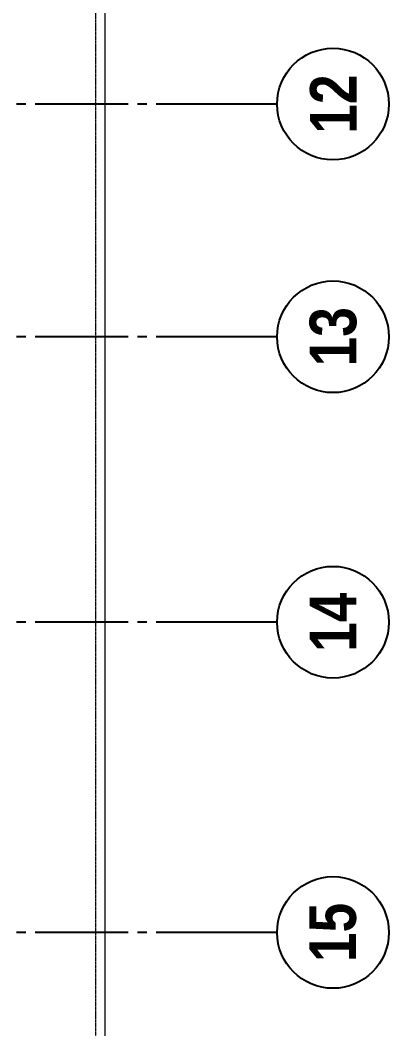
# Model space of a CAD drawing. Header units: millimetres. Extents: x -3973692 to -2843767, y 592734 to 838475.
# Drawn here: x -3445174 to -3433292, y 645725 to 678236 of the extents above; entities that cross this region are included whole.
import ezdxf
from ezdxf.enums import TextEntityAlignment as Align

# ---------------------------------------------------------------- set-up
doc = ezdxf.new("R2010")
doc.units = ezdxf.units.MM
doc.header["$MEASUREMENT"] = 0
for name, pattern in [('CHG_XX_Cot_Tang 1$0$HIDDEN', [0.375, 0.25, -0.125]), ('CHG_XX_Luoi truc$0$MB_Luoi truc$0$Center101', [13, 10, -1, 1, -1]), ('DIVIDE2', [15.875, 6.35, -3.175, 0, -3.175, 0, -3.175])]:
    doc.linetypes.add(name, pattern=pattern)
doc.layers.add("'S_General_Divide_3 Intermediate", color=3, linetype='DIVIDE2', lineweight=40)
doc.layers.add('CHG_XX_Cot_Tang 1$0$NS-Pier', color=150, linetype='Continuous', lineweight=9)
doc.layers.add('CHG_XX_Luoi truc$0$Grid', color=34, linetype='Continuous')
doc.layers.add('CHG_XX_Luoi truc$0$Grid Line', color=251, linetype='CHG_XX_Luoi truc$0$MB_Luoi truc$0$Center101')
doc.styles.add('CHG_XX_Luoi truc$0$MB_Luoi truc$0$Grid A-F$0$VNI-HelveCB', font='')
doc.styles.get('CHG_XX_Luoi truc$0$MB_Luoi truc$0$Grid A-F$0$VNI-HelveCB').set_extended_font_data('VNI-Helve-Condense', bold=True)

# ---------------------------------------------------------------- blocks, each defined once
blk = doc.blocks.new('*U2843')
at = {"layer": 'CHG_XX_Luoi truc$0$Grid', "lineweight": -2}
blk.add_line((0, -3), (0, 0), dxfattribs=at)
blk.add_circle((0, -9), 6, dxfattribs=at)
at = {"layer": 'CHG_XX_Luoi truc$0$Grid Line'}
blk.add_line((0, 0), (0, 438), dxfattribs=at)
at = {"layer": 'CHG_XX_Luoi truc$0$Grid', "lineweight": -2, "style": 'CHG_XX_Luoi truc$0$MB_Luoi truc$0$Grid A-F$0$VNI-HelveCB'}
for tag, p in [('GRIDSUB', (0, 447)), ('GRID', (0, -9))]:
    blk.add_attdef(tag, text='', height=5, dxfattribs=at).set_placement(p, align=Align.MIDDLE)
blk = doc.blocks.new('CHG_XX_Luoi truc')
at = {"layer": 'CHG_XX_Luoi truc$0$Grid'}
ref = blk.add_blockref('*U2843', (110703, 65550), dxfattribs=dict(at, xscale=300.0000000000013, yscale=300.0000000000013, zscale=300.0000000000013, rotation=90))
ref.add_attrib('GRID', '12', dxfattribs={"lineweight": -2, "height": 1500, "rotation": 90, "style": 'CHG_XX_Luoi truc$0$MB_Luoi truc$0$Grid A-F$0$VNI-HelveCB'}).set_placement((113403, 65550), align=Align.MIDDLE)
ref = blk.add_blockref('*U2843', (110703, 58050), dxfattribs=dict(at, xscale=300.0000000000013, yscale=300.0000000000013, zscale=300.0000000000013, rotation=90))
ref.add_attrib('GRID', '13', dxfattribs={"lineweight": -2, "height": 1500, "rotation": 90, "style": 'CHG_XX_Luoi truc$0$MB_Luoi truc$0$Grid A-F$0$VNI-HelveCB'}).set_placement((113403, 58050), align=Align.MIDDLE)
ref = blk.add_blockref('*U2843', (110703, 48850), dxfattribs=dict(at, xscale=300.0000000000013, yscale=300.0000000000013, zscale=300.0000000000013, rotation=90))
ref.add_attrib('GRID', '14', dxfattribs={"lineweight": -2, "height": 1500, "rotation": 90, "style": 'CHG_XX_Luoi truc$0$MB_Luoi truc$0$Grid A-F$0$VNI-HelveCB'}).set_placement((113403, 48850), align=Align.MIDDLE)
ref = blk.add_blockref('*U2843', (110703, 38850), dxfattribs=dict(at, xscale=300.0000000000013, yscale=300.0000000000013, zscale=300.0000000000013, rotation=90))
ref.add_attrib('GRID', '15', dxfattribs={"lineweight": -2, "height": 1500, "rotation": 90, "style": 'CHG_XX_Luoi truc$0$MB_Luoi truc$0$Grid A-F$0$VNI-HelveCB'}).set_placement((113403, 38850), align=Align.MIDDLE)
blk = doc.blocks.new('CHG_XX_Cot_Tang 1')
at = {"layer": 'CHG_XX_Cot_Tang 1$0$NS-Pier', "linetype": 'Continuous', "ltscale": 5}
blk.add_lwpolyline([(-300, 85450), (-10900, 85450), (-10900, 163400), (99639.2, 163400), (106050, 158254.3), (106050, -6022), (103575.5, -9000), (32350, -9000), (32350, 84050), (-300, 84050)], close=True, dxfattribs=at)
at = {"layer": 'CHG_XX_Cot_Tang 1$0$NS-Pier', "linetype": 'CHG_XX_Cot_Tang 1$0$HIDDEN', "ltscale": 5}
blk.add_lwpolyline([(32650, 84350), (0, 84350), (0, 85750), (-10600, 85750), (-10600, 163100), (99533.7, 163100), (105750, 158110.4), (105750, -5913.6), (103434.7, -8700), (32650, -8700), (32650, 84350), (32650, -8700), (103404.7, -8700)], dxfattribs=at)
at = {"layer": 'CHG_XX_Cot_Tang 1$0$NS-Pier'}
blk.add_blockref('CHG_XX_Luoi truc', (0, 0), dxfattribs=at)

msp = doc.modelspace()

# ---------------------------------------------------------------- block references
at = {"layer": "'S_General_Divide_3 Intermediate"}
msp.add_blockref('CHG_XX_Cot_Tang 1', (-3548495.2, 609981), dxfattribs=at)

doc.saveas('drawing.dxf')
